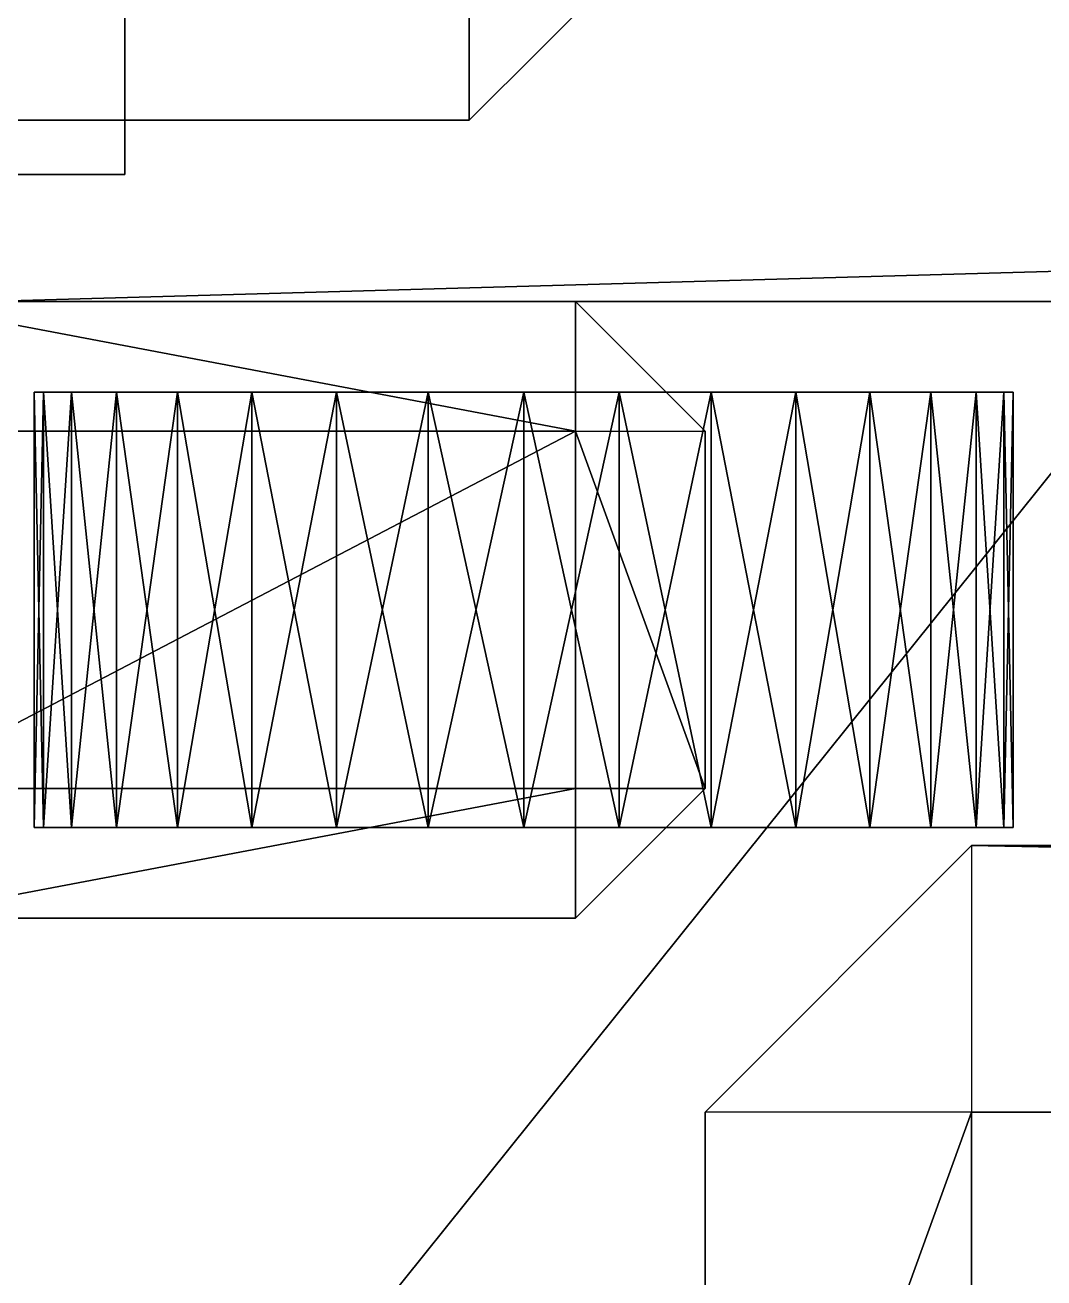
# Model space of a CAD drawing. Header units: millimetres. Extents: x -18 to 4450, y -985 to 970.
# Drawn here: x 1142.5 to 1198.7, y -898.8 to -829.8 of the extents above; entities that cross this region are included whole.
import ezdxf

# ---------------------------------------------------------------- set-up
doc = ezdxf.new("R2010")
doc.units = ezdxf.units.MM
for name, color, linetype in [('body__left_beltline_trim_front_door', 9, 'CONTINUOUS'), ('body__left_door_open_reference', 40, 'CONTINUOUS'), ('body__left_door_vertical_shut_gap_front', 250, 'CONTINUOUS'), ('body__left_side_step_tread_strip_1', 9, 'CONTINUOUS'), ('hard_top__left_hardtop_front_window_rounded_corner_1', 250, 'CONTINUOUS'), ('hard_top__left_hardtop_front_window_rounded_corner_3', 250, 'CONTINUOUS'), ('hard_top__left_roof_gutter_front_end_cap', 9, 'CONTINUOUS'), ('mechanical_clearance__front_steering_lock_sweep_left', 7, 'CONTINUOUS')]:
    doc.layers.add(name, color=color, linetype=linetype)

msp = doc.modelspace()

# ---------------------------------------------------------------- linework, layer by layer
at = {"layer": 'body__left_beltline_trim_front_door'}
for points in [[(1139.999986, -845.000029, 1146.000028), (1919.999957, -845.000029, 1146.000028), (1919.999957, -823.000014, 1146.000028)], [(1139.999986, -845.000029, 1146.000028), (1919.999957, -823.000014, 1146.000028), (1139.999986, -823.000014, 1146.000028)], [(1139.999986, -845.000029, 1118.000031), (1139.999986, -823.000014, 1118.000031), (1919.999957, -823.000014, 1118.000031)], [(1139.999986, -845.000029, 1118.000031), (1919.999957, -823.000014, 1118.000031), (1919.999957, -845.000029, 1118.000031)], [(1139.999986, -845.000029, 1118.000031), (1919.999957, -845.000029, 1118.000031), (1919.999957, -845.000029, 1146.000028)], [(1139.999986, -845.000029, 1118.000031), (1919.999957, -845.000029, 1146.000028), (1139.999986, -845.000029, 1146.000028)]]:
    msp.add_3dface(points, dxfattribs=at)
at = {"layer": 'body__left_door_open_reference'}
for points in [[(1179.999948, -889.699996, 774.699986), (1194.700003, -875, 774.699986), (1194.700003, -875, 1595.299959)], [(1179.999948, -889.699996, 774.699986), (1194.700003, -875, 1595.299959), (1179.999948, -889.699996, 1595.299959)], [(1179.999948, -889.699996, 774.699986), (1194.700003, -875, 774.699986), (1194.700003, -889.699996, 759.99999)], [(1179.999948, -889.699996, 1595.299959), (1194.700003, -875, 1595.299959), (1194.700003, -889.699996, 1610.000014)], [(1194.700003, -875, 774.699986), (1194.700003, -875, 1595.299959), (1965.299964, -875, 1595.299959)], [(1194.700003, -875, 774.699986), (1965.299964, -875, 1595.299959), (1965.299964, -875, 774.699986)], [(1194.700003, -875, 774.699986), (1194.700003, -889.699996, 759.99999), (1965.299964, -889.699996, 759.99999)], [(1194.700003, -875, 774.699986), (1965.299964, -889.699996, 759.99999), (1965.299964, -875, 774.699986)], [(1194.700003, -875, 1595.299959), (1194.700003, -889.699996, 1610.000014), (1965.299964, -889.699996, 1610.000014)], [(1194.700003, -875, 1595.299959), (1965.299964, -889.699996, 1610.000014), (1965.299964, -875, 1595.299959)], [(1179.999948, -930.299997, 774.699986), (1179.999948, -930.299997, 1595.299959), (1179.999948, -889.699996, 1595.299959)], [(1179.999948, -930.299997, 774.699986), (1179.999948, -889.699996, 1595.299959), (1179.999948, -889.699996, 774.699986)], [(1179.999948, -930.299997, 774.699986), (1194.700003, -930.299997, 759.99999), (1194.700003, -889.699996, 759.99999)], [(1179.999948, -930.299997, 774.699986), (1194.700003, -889.699996, 759.99999), (1179.999948, -889.699996, 774.699986)], [(1179.999948, -930.299997, 1595.299959), (1194.700003, -930.299997, 1610.000014), (1194.700003, -889.699996, 1610.000014)], [(1179.999948, -930.299997, 1595.299959), (1194.700003, -889.699996, 1610.000014), (1179.999948, -889.699996, 1595.299959)], [(1194.700003, -930.299997, 1610.000014), (1965.299964, -930.299997, 1610.000014), (1965.299964, -889.699996, 1610.000014)], [(1194.700003, -930.299997, 1610.000014), (1965.299964, -889.699996, 1610.000014), (1194.700003, -889.699996, 1610.000014)], [(1194.700003, -930.299997, 759.99999), (1194.700003, -889.699996, 759.99999), (1965.299964, -889.699996, 759.99999)], [(1194.700003, -930.299997, 759.99999), (1965.299964, -889.699996, 759.99999), (1965.299964, -930.299997, 759.99999)]]:
    msp.add_3dface(points, dxfattribs=at)
at = {"layer": 'body__left_door_vertical_shut_gap_front'}
for points in [[(1129.999995, -838, 1559.999943), (1148.000002, -838, 1559.999943), (1148.000002, -810.000002, 1559.999943)], [(1129.999995, -838, 1559.999943), (1148.000002, -810.000002, 1559.999943), (1129.999995, -810.000002, 1559.999943)], [(1129.999995, -838, 779.999971), (1129.999995, -810.000002, 779.999971), (1148.000002, -810.000002, 779.999971)], [(1129.999995, -838, 779.999971), (1148.000002, -810.000002, 779.999971), (1148.000002, -838, 779.999971)], [(1148.000002, -838, 779.999971), (1148.000002, -810.000002, 779.999971), (1148.000002, -810.000002, 1559.999943)], [(1148.000002, -838, 779.999971), (1148.000002, -810.000002, 1559.999943), (1148.000002, -838, 1559.999943)], [(1129.999995, -838, 779.999971), (1148.000002, -838, 779.999971), (1148.000002, -838, 1559.999943)], [(1129.999995, -838, 779.999971), (1148.000002, -838, 1559.999943), (1129.999995, -838, 1559.999943)]]:
    msp.add_3dface(points, dxfattribs=at)
at = {"layer": 'body__left_side_step_tread_strip_1'}
for points in [[(1120.000005, -953.000009, 685.99999), (1250, -953.000009, 685.99999), (1250, -791.000009, 685.99999)], [(1120.000005, -953.000009, 685.99999), (1250, -791.000009, 685.99999), (1120.000005, -791.000009, 685.99999)], [(1120.000005, -953.000009, 674.000025), (1120.000005, -791.000009, 674.000025), (1250, -791.000009, 674.000025)], [(1120.000005, -953.000009, 674.000025), (1250, -791.000009, 674.000025), (1250, -953.000009, 674.000025)]]:
    msp.add_3dface(points, dxfattribs=at)
at = {"layer": 'hard_top__left_hardtop_front_window_rounded_corner_1'}
for points in [[(1143.518806, -874.000013, 1365.267396), (1143.518806, -850.000024, 1365.267396), (1143.000007, -850.000024, 1360.000014)], [(1143.518806, -874.000013, 1365.267396), (1143.000007, -850.000024, 1360.000014), (1143.000007, -874.000013, 1360.000014)], [(1169.999957, -850.000024, 1360.000014), (1143.518806, -850.000024, 1365.267396), (1143.000007, -850.000024, 1360.000014)], [(1143.000007, -874.000013, 1360.000014), (1143.000007, -850.000024, 1360.000014), (1143.518806, -850.000024, 1354.732513)], [(1143.000007, -874.000013, 1360.000014), (1143.518806, -850.000024, 1354.732513), (1143.518806, -874.000013, 1354.732513)], [(1169.999957, -850.000024, 1360.000014), (1143.000007, -850.000024, 1360.000014), (1143.518806, -850.000024, 1354.732513)], [(1145.055294, -874.000013, 1370.332479), (1145.055294, -850.000024, 1370.332479), (1143.518806, -850.000024, 1365.267396)], [(1145.055294, -874.000013, 1370.332479), (1143.518806, -850.000024, 1365.267396), (1143.518806, -874.000013, 1365.267396)], [(1169.999957, -850.000024, 1360.000014), (1145.055294, -850.000024, 1370.332479), (1143.518806, -850.000024, 1365.267396)], [(1143.518806, -874.000013, 1354.732513), (1143.518806, -850.000024, 1354.732513), (1145.055294, -850.000024, 1349.667549)], [(1143.518806, -874.000013, 1354.732513), (1145.055294, -850.000024, 1349.667549), (1145.055294, -874.000013, 1349.667549)], [(1169.999957, -850.000024, 1360.000014), (1143.518806, -850.000024, 1354.732513), (1145.055294, -850.000024, 1349.667549)], [(1147.550344, -874.000013, 1375.000358), (1147.550344, -850.000024, 1375.000358), (1145.055294, -850.000024, 1370.332479)], [(1147.550344, -874.000013, 1375.000358), (1145.055294, -850.000024, 1370.332479), (1145.055294, -874.000013, 1370.332479)], [(1169.999957, -850.000024, 1360.000014), (1147.550344, -850.000024, 1375.000358), (1145.055294, -850.000024, 1370.332479)], [(1145.055294, -874.000013, 1349.667549), (1145.055294, -850.000024, 1349.667549), (1147.550344, -850.000024, 1344.999552)], [(1145.055294, -874.000013, 1349.667549), (1147.550344, -850.000024, 1344.999552), (1147.550344, -874.000013, 1344.999552)], [(1169.999957, -850.000024, 1360.000014), (1145.055294, -850.000024, 1349.667549), (1147.550344, -850.000024, 1344.999552)], [(1150.908113, -874.000013, 1379.091859), (1150.908113, -850.000024, 1379.091859), (1147.550344, -850.000024, 1375.000358)], [(1150.908113, -874.000013, 1379.091859), (1147.550344, -850.000024, 1375.000358), (1147.550344, -874.000013, 1375.000358)], [(1169.999957, -850.000024, 1360.000014), (1150.908113, -850.000024, 1379.091859), (1147.550344, -850.000024, 1375.000358)], [(1147.550344, -874.000013, 1344.999552), (1147.550344, -850.000024, 1344.999552), (1150.908113, -850.000024, 1340.90817)], [(1147.550344, -874.000013, 1344.999552), (1150.908113, -850.000024, 1340.90817), (1150.908113, -874.000013, 1340.90817)], [(1169.999957, -850.000024, 1360.000014), (1147.550344, -850.000024, 1344.999552), (1150.908113, -850.000024, 1340.90817)], [(1154.999614, -874.000013, 1382.449627), (1154.999614, -850.000024, 1382.449627), (1150.908113, -850.000024, 1379.091859)], [(1154.999614, -874.000013, 1382.449627), (1150.908113, -850.000024, 1379.091859), (1150.908113, -874.000013, 1379.091859)], [(1169.999957, -850.000024, 1360.000014), (1154.999614, -850.000024, 1382.449627), (1150.908113, -850.000024, 1379.091859)], [(1150.908113, -874.000013, 1340.90817), (1150.908113, -850.000024, 1340.90817), (1154.999614, -850.000024, 1337.550282)], [(1150.908113, -874.000013, 1340.90817), (1154.999614, -850.000024, 1337.550282), (1154.999614, -874.000013, 1337.550282)], [(1169.999957, -850.000024, 1360.000014), (1150.908113, -850.000024, 1340.90817), (1154.999614, -850.000024, 1337.550282)], [(1159.667492, -874.000013, 1384.944797), (1159.667492, -850.000024, 1384.944797), (1154.999614, -850.000024, 1382.449627)], [(1159.667492, -874.000013, 1384.944797), (1154.999614, -850.000024, 1382.449627), (1154.999614, -874.000013, 1382.449627)], [(1169.999957, -850.000024, 1360.000014), (1159.667492, -850.000024, 1384.944797), (1154.999614, -850.000024, 1382.449627)], [(1154.999614, -874.000013, 1337.550282), (1154.999614, -850.000024, 1337.550282), (1159.667492, -850.000024, 1335.055232)], [(1154.999614, -874.000013, 1337.550282), (1159.667492, -850.000024, 1335.055232), (1159.667492, -874.000013, 1335.055232)], [(1169.999957, -850.000024, 1360.000014), (1154.999614, -850.000024, 1337.550282), (1159.667492, -850.000024, 1335.055232)], [(1164.732575, -874.000013, 1386.481166), (1164.732575, -850.000024, 1386.481166), (1159.667492, -850.000024, 1384.944797)], [(1164.732575, -874.000013, 1386.481166), (1159.667492, -850.000024, 1384.944797), (1159.667492, -874.000013, 1384.944797)], [(1169.999957, -850.000024, 1360.000014), (1164.732575, -850.000024, 1386.481166), (1159.667492, -850.000024, 1384.944797)], [(1159.667492, -874.000013, 1335.055232), (1159.667492, -850.000024, 1335.055232), (1164.732575, -850.000024, 1333.518744)], [(1159.667492, -874.000013, 1335.055232), (1164.732575, -850.000024, 1333.518744), (1164.732575, -874.000013, 1333.518744)], [(1169.999957, -850.000024, 1360.000014), (1159.667492, -850.000024, 1335.055232), (1164.732575, -850.000024, 1333.518744)], [(1169.999957, -874.000013, 1386.999965), (1169.999957, -850.000024, 1386.999965), (1164.732575, -850.000024, 1386.481166)], [(1169.999957, -874.000013, 1386.999965), (1164.732575, -850.000024, 1386.481166), (1164.732575, -874.000013, 1386.481166)], [(1169.999957, -850.000024, 1360.000014), (1169.999957, -850.000024, 1386.999965), (1164.732575, -850.000024, 1386.481166)], [(1164.732575, -874.000013, 1333.518744), (1164.732575, -850.000024, 1333.518744), (1169.999957, -850.000024, 1332.999945)], [(1164.732575, -874.000013, 1333.518744), (1169.999957, -850.000024, 1332.999945), (1169.999957, -874.000013, 1332.999945)], [(1169.999957, -850.000024, 1360.000014), (1164.732575, -850.000024, 1333.518744), (1169.999957, -850.000024, 1332.999945)], [(1169.999957, -850.000024, 1360.000014), (1197.000027, -850.000024, 1360.000014), (1196.481228, -850.000024, 1365.267396)], [(1169.999957, -850.000024, 1360.000014), (1196.481228, -850.000024, 1365.267396), (1194.944739, -850.000024, 1370.332479)], [(1169.999957, -850.000024, 1360.000014), (1194.944739, -850.000024, 1370.332479), (1192.449689, -850.000024, 1375.000358)], [(1169.999957, -850.000024, 1360.000014), (1192.449689, -850.000024, 1375.000358), (1189.091921, -850.000024, 1379.091859)], [(1169.999957, -850.000024, 1360.000014), (1189.091921, -850.000024, 1379.091859), (1185.00042, -850.000024, 1382.449627)], [(1169.999957, -850.000024, 1360.000014), (1185.00042, -850.000024, 1382.449627), (1180.332422, -850.000024, 1384.944797)], [(1169.999957, -850.000024, 1360.000014), (1180.332422, -850.000024, 1384.944797), (1175.267458, -850.000024, 1386.481166)], [(1175.267458, -874.000013, 1386.481166), (1175.267458, -850.000024, 1386.481166), (1169.999957, -850.000024, 1386.999965)], [(1175.267458, -874.000013, 1386.481166), (1169.999957, -850.000024, 1386.999965), (1169.999957, -874.000013, 1386.999965)], [(1169.999957, -850.000024, 1360.000014), (1175.267458, -850.000024, 1386.481166), (1169.999957, -850.000024, 1386.999965)], [(1169.999957, -874.000013, 1332.999945), (1169.999957, -850.000024, 1332.999945), (1175.267458, -850.000024, 1333.518744)], [(1169.999957, -874.000013, 1332.999945), (1175.267458, -850.000024, 1333.518744), (1175.267458, -874.000013, 1333.518744)], [(1169.999957, -850.000024, 1360.000014), (1169.999957, -850.000024, 1332.999945), (1175.267458, -850.000024, 1333.518744)], [(1169.999957, -850.000024, 1360.000014), (1175.267458, -850.000024, 1333.518744), (1180.332422, -850.000024, 1335.055232)], [(1169.999957, -850.000024, 1360.000014), (1180.332422, -850.000024, 1335.055232), (1185.00042, -850.000024, 1337.550282)], [(1169.999957, -850.000024, 1360.000014), (1185.00042, -850.000024, 1337.550282), (1189.091921, -850.000024, 1340.90817)], [(1169.999957, -850.000024, 1360.000014), (1189.091921, -850.000024, 1340.90817), (1192.449689, -850.000024, 1344.999552)], [(1169.999957, -850.000024, 1360.000014), (1192.449689, -850.000024, 1344.999552), (1194.944739, -850.000024, 1349.667549)], [(1169.999957, -850.000024, 1360.000014), (1194.944739, -850.000024, 1349.667549), (1196.481228, -850.000024, 1354.732513)], [(1169.999957, -850.000024, 1360.000014), (1196.481228, -850.000024, 1354.732513), (1197.000027, -850.000024, 1360.000014)], [(1180.332422, -874.000013, 1384.944797), (1180.332422, -850.000024, 1384.944797), (1175.267458, -850.000024, 1386.481166)], [(1180.332422, -874.000013, 1384.944797), (1175.267458, -850.000024, 1386.481166), (1175.267458, -874.000013, 1386.481166)], [(1175.267458, -874.000013, 1333.518744), (1175.267458, -850.000024, 1333.518744), (1180.332422, -850.000024, 1335.055232)], [(1175.267458, -874.000013, 1333.518744), (1180.332422, -850.000024, 1335.055232), (1180.332422, -874.000013, 1335.055232)], [(1185.00042, -874.000013, 1382.449627), (1185.00042, -850.000024, 1382.449627), (1180.332422, -850.000024, 1384.944797)], [(1185.00042, -874.000013, 1382.449627), (1180.332422, -850.000024, 1384.944797), (1180.332422, -874.000013, 1384.944797)], [(1180.332422, -874.000013, 1335.055232), (1180.332422, -850.000024, 1335.055232), (1185.00042, -850.000024, 1337.550282)], [(1180.332422, -874.000013, 1335.055232), (1185.00042, -850.000024, 1337.550282), (1185.00042, -874.000013, 1337.550282)], [(1189.091921, -874.000013, 1379.091859), (1189.091921, -850.000024, 1379.091859), (1185.00042, -850.000024, 1382.449627)], [(1189.091921, -874.000013, 1379.091859), (1185.00042, -850.000024, 1382.449627), (1185.00042, -874.000013, 1382.449627)], [(1185.00042, -874.000013, 1337.550282), (1185.00042, -850.000024, 1337.550282), (1189.091921, -850.000024, 1340.90817)], [(1185.00042, -874.000013, 1337.550282), (1189.091921, -850.000024, 1340.90817), (1189.091921, -874.000013, 1340.90817)], [(1192.449689, -874.000013, 1375.000358), (1192.449689, -850.000024, 1375.000358), (1189.091921, -850.000024, 1379.091859)], [(1192.449689, -874.000013, 1375.000358), (1189.091921, -850.000024, 1379.091859), (1189.091921, -874.000013, 1379.091859)], [(1189.091921, -874.000013, 1340.90817), (1189.091921, -850.000024, 1340.90817), (1192.449689, -850.000024, 1344.999552)], [(1189.091921, -874.000013, 1340.90817), (1192.449689, -850.000024, 1344.999552), (1192.449689, -874.000013, 1344.999552)], [(1194.944739, -874.000013, 1370.332479), (1194.944739, -850.000024, 1370.332479), (1192.449689, -850.000024, 1375.000358)], [(1194.944739, -874.000013, 1370.332479), (1192.449689, -850.000024, 1375.000358), (1192.449689, -874.000013, 1375.000358)], [(1192.449689, -874.000013, 1344.999552), (1192.449689, -850.000024, 1344.999552), (1194.944739, -850.000024, 1349.667549)], [(1192.449689, -874.000013, 1344.999552), (1194.944739, -850.000024, 1349.667549), (1194.944739, -874.000013, 1349.667549)], [(1196.481228, -874.000013, 1365.267396), (1196.481228, -850.000024, 1365.267396), (1194.944739, -850.000024, 1370.332479)], [(1196.481228, -874.000013, 1365.267396), (1194.944739, -850.000024, 1370.332479), (1194.944739, -874.000013, 1370.332479)], [(1194.944739, -874.000013, 1349.667549), (1194.944739, -850.000024, 1349.667549), (1196.481228, -850.000024, 1354.732513)], [(1194.944739, -874.000013, 1349.667549), (1196.481228, -850.000024, 1354.732513), (1196.481228, -874.000013, 1354.732513)], [(1197.000027, -874.000013, 1360.000014), (1197.000027, -850.000024, 1360.000014), (1196.481228, -850.000024, 1365.267396)], [(1197.000027, -874.000013, 1360.000014), (1196.481228, -850.000024, 1365.267396), (1196.481228, -874.000013, 1365.267396)], [(1196.481228, -874.000013, 1354.732513), (1196.481228, -850.000024, 1354.732513), (1197.000027, -850.000024, 1360.000014)], [(1196.481228, -874.000013, 1354.732513), (1197.000027, -850.000024, 1360.000014), (1197.000027, -874.000013, 1360.000014)], [(1169.999957, -874.000013, 1360.000014), (1143.000007, -874.000013, 1360.000014), (1143.518806, -874.000013, 1365.267396)], [(1169.999957, -874.000013, 1360.000014), (1143.518806, -874.000013, 1354.732513), (1143.000007, -874.000013, 1360.000014)], [(1169.999957, -874.000013, 1360.000014), (1143.518806, -874.000013, 1365.267396), (1145.055294, -874.000013, 1370.332479)], [(1169.999957, -874.000013, 1360.000014), (1145.055294, -874.000013, 1349.667549), (1143.518806, -874.000013, 1354.732513)], [(1169.999957, -874.000013, 1360.000014), (1145.055294, -874.000013, 1370.332479), (1147.550344, -874.000013, 1375.000358)], [(1169.999957, -874.000013, 1360.000014), (1147.550344, -874.000013, 1344.999552), (1145.055294, -874.000013, 1349.667549)], [(1169.999957, -874.000013, 1360.000014), (1147.550344, -874.000013, 1375.000358), (1150.908113, -874.000013, 1379.091859)], [(1169.999957, -874.000013, 1360.000014), (1150.908113, -874.000013, 1340.90817), (1147.550344, -874.000013, 1344.999552)], [(1169.999957, -874.000013, 1360.000014), (1150.908113, -874.000013, 1379.091859), (1154.999614, -874.000013, 1382.449627)], [(1169.999957, -874.000013, 1360.000014), (1154.999614, -874.000013, 1337.550282), (1150.908113, -874.000013, 1340.90817)], [(1169.999957, -874.000013, 1360.000014), (1154.999614, -874.000013, 1382.449627), (1159.667492, -874.000013, 1384.944797)], [(1169.999957, -874.000013, 1360.000014), (1159.667492, -874.000013, 1335.055232), (1154.999614, -874.000013, 1337.550282)], [(1169.999957, -874.000013, 1360.000014), (1159.667492, -874.000013, 1384.944797), (1164.732575, -874.000013, 1386.481166)], [(1169.999957, -874.000013, 1360.000014), (1164.732575, -874.000013, 1333.518744), (1159.667492, -874.000013, 1335.055232)], [(1169.999957, -874.000013, 1360.000014), (1164.732575, -874.000013, 1386.481166), (1169.999957, -874.000013, 1386.999965)], [(1169.999957, -874.000013, 1360.000014), (1169.999957, -874.000013, 1332.999945), (1164.732575, -874.000013, 1333.518744)], [(1169.999957, -874.000013, 1360.000014), (1196.481228, -874.000013, 1365.267396), (1197.000027, -874.000013, 1360.000014)], [(1169.999957, -874.000013, 1360.000014), (1194.944739, -874.000013, 1370.332479), (1196.481228, -874.000013, 1365.267396)], [(1169.999957, -874.000013, 1360.000014), (1192.449689, -874.000013, 1375.000358), (1194.944739, -874.000013, 1370.332479)], [(1169.999957, -874.000013, 1360.000014), (1189.091921, -874.000013, 1379.091859), (1192.449689, -874.000013, 1375.000358)], [(1169.999957, -874.000013, 1360.000014), (1185.00042, -874.000013, 1382.449627), (1189.091921, -874.000013, 1379.091859)], [(1169.999957, -874.000013, 1360.000014), (1180.332422, -874.000013, 1384.944797), (1185.00042, -874.000013, 1382.449627)], [(1169.999957, -874.000013, 1360.000014), (1175.267458, -874.000013, 1386.481166), (1180.332422, -874.000013, 1384.944797)], [(1169.999957, -874.000013, 1360.000014), (1169.999957, -874.000013, 1386.999965), (1175.267458, -874.000013, 1386.481166)], [(1169.999957, -874.000013, 1360.000014), (1175.267458, -874.000013, 1333.518744), (1169.999957, -874.000013, 1332.999945)], [(1169.999957, -874.000013, 1360.000014), (1180.332422, -874.000013, 1335.055232), (1175.267458, -874.000013, 1333.518744)], [(1169.999957, -874.000013, 1360.000014), (1185.00042, -874.000013, 1337.550282), (1180.332422, -874.000013, 1335.055232)], [(1169.999957, -874.000013, 1360.000014), (1189.091921, -874.000013, 1340.90817), (1185.00042, -874.000013, 1337.550282)], [(1169.999957, -874.000013, 1360.000014), (1192.449689, -874.000013, 1344.999552), (1189.091921, -874.000013, 1340.90817)], [(1169.999957, -874.000013, 1360.000014), (1194.944739, -874.000013, 1349.667549), (1192.449689, -874.000013, 1344.999552)], [(1169.999957, -874.000013, 1360.000014), (1196.481228, -874.000013, 1354.732513), (1194.944739, -874.000013, 1349.667549)], [(1169.999957, -874.000013, 1360.000014), (1197.000027, -874.000013, 1360.000014), (1196.481228, -874.000013, 1354.732513)]]:
    msp.add_3dface(points, dxfattribs=at)
at = {"layer": 'hard_top__left_hardtop_front_window_rounded_corner_3'}
for points in [[(1143.518806, -874.000013, 1685.267448), (1143.518806, -850.000024, 1685.267448), (1143.000007, -850.000024, 1679.999948)], [(1143.518806, -874.000013, 1685.267448), (1143.000007, -850.000024, 1679.999948), (1143.000007, -874.000013, 1679.999948)], [(1169.999957, -850.000024, 1679.999948), (1143.518806, -850.000024, 1685.267448), (1143.000007, -850.000024, 1679.999948)], [(1143.000007, -874.000013, 1679.999948), (1143.000007, -850.000024, 1679.999948), (1143.518806, -850.000024, 1674.732566)], [(1143.000007, -874.000013, 1679.999948), (1143.518806, -850.000024, 1674.732566), (1143.518806, -874.000013, 1674.732566)], [(1169.999957, -850.000024, 1679.999948), (1143.000007, -850.000024, 1679.999948), (1143.518806, -850.000024, 1674.732566)], [(1145.055294, -874.000013, 1690.332413), (1145.055294, -850.000024, 1690.332413), (1143.518806, -850.000024, 1685.267448)], [(1145.055294, -874.000013, 1690.332413), (1143.518806, -850.000024, 1685.267448), (1143.518806, -874.000013, 1685.267448)], [(1169.999957, -850.000024, 1679.999948), (1145.055294, -850.000024, 1690.332413), (1143.518806, -850.000024, 1685.267448)], [(1143.518806, -874.000013, 1674.732566), (1143.518806, -850.000024, 1674.732566), (1145.055294, -850.000024, 1669.667602)], [(1143.518806, -874.000013, 1674.732566), (1145.055294, -850.000024, 1669.667602), (1145.055294, -874.000013, 1669.667602)], [(1169.999957, -850.000024, 1679.999948), (1143.518806, -850.000024, 1674.732566), (1145.055294, -850.000024, 1669.667602)], [(1147.550344, -874.000013, 1695.00041), (1147.550344, -850.000024, 1695.00041), (1145.055294, -850.000024, 1690.332413)], [(1147.550344, -874.000013, 1695.00041), (1145.055294, -850.000024, 1690.332413), (1145.055294, -874.000013, 1690.332413)], [(1169.999957, -850.000024, 1679.999948), (1147.550344, -850.000024, 1695.00041), (1145.055294, -850.000024, 1690.332413)], [(1145.055294, -874.000013, 1669.667602), (1145.055294, -850.000024, 1669.667602), (1147.550344, -850.000024, 1664.999604)], [(1145.055294, -874.000013, 1669.667602), (1147.550344, -850.000024, 1664.999604), (1147.550344, -874.000013, 1664.999604)], [(1169.999957, -850.000024, 1679.999948), (1145.055294, -850.000024, 1669.667602), (1147.550344, -850.000024, 1664.999604)], [(1150.908113, -874.000013, 1699.091911), (1150.908113, -850.000024, 1699.091911), (1147.550344, -850.000024, 1695.00041)], [(1150.908113, -874.000013, 1699.091911), (1147.550344, -850.000024, 1695.00041), (1147.550344, -874.000013, 1695.00041)], [(1169.999957, -850.000024, 1679.999948), (1150.908113, -850.000024, 1699.091911), (1147.550344, -850.000024, 1695.00041)], [(1147.550344, -874.000013, 1664.999604), (1147.550344, -850.000024, 1664.999604), (1150.908113, -850.000024, 1660.908103)], [(1147.550344, -874.000013, 1664.999604), (1150.908113, -850.000024, 1660.908103), (1150.908113, -874.000013, 1660.908103)], [(1169.999957, -850.000024, 1679.999948), (1147.550344, -850.000024, 1664.999604), (1150.908113, -850.000024, 1660.908103)], [(1154.999614, -874.000013, 1702.449679), (1154.999614, -850.000024, 1702.449679), (1150.908113, -850.000024, 1699.091911)], [(1154.999614, -874.000013, 1702.449679), (1150.908113, -850.000024, 1699.091911), (1150.908113, -874.000013, 1699.091911)], [(1169.999957, -850.000024, 1679.999948), (1154.999614, -850.000024, 1702.449679), (1150.908113, -850.000024, 1699.091911)], [(1150.908113, -874.000013, 1660.908103), (1150.908113, -850.000024, 1660.908103), (1154.999614, -850.000024, 1657.550335)], [(1150.908113, -874.000013, 1660.908103), (1154.999614, -850.000024, 1657.550335), (1154.999614, -874.000013, 1657.550335)], [(1169.999957, -850.000024, 1679.999948), (1150.908113, -850.000024, 1660.908103), (1154.999614, -850.000024, 1657.550335)], [(1159.667492, -874.000013, 1704.94473), (1159.667492, -850.000024, 1704.94473), (1154.999614, -850.000024, 1702.449679)], [(1159.667492, -874.000013, 1704.94473), (1154.999614, -850.000024, 1702.449679), (1154.999614, -874.000013, 1702.449679)], [(1169.999957, -850.000024, 1679.999948), (1159.667492, -850.000024, 1704.94473), (1154.999614, -850.000024, 1702.449679)], [(1154.999614, -874.000013, 1657.550335), (1154.999614, -850.000024, 1657.550335), (1159.667492, -850.000024, 1655.055285)], [(1154.999614, -874.000013, 1657.550335), (1159.667492, -850.000024, 1655.055285), (1159.667492, -874.000013, 1655.055285)], [(1169.999957, -850.000024, 1679.999948), (1154.999614, -850.000024, 1657.550335), (1159.667492, -850.000024, 1655.055285)], [(1164.732575, -874.000013, 1706.481218), (1164.732575, -850.000024, 1706.481218), (1159.667492, -850.000024, 1704.94473)], [(1164.732575, -874.000013, 1706.481218), (1159.667492, -850.000024, 1704.94473), (1159.667492, -874.000013, 1704.94473)], [(1169.999957, -850.000024, 1679.999948), (1164.732575, -850.000024, 1706.481218), (1159.667492, -850.000024, 1704.94473)], [(1159.667492, -874.000013, 1655.055285), (1159.667492, -850.000024, 1655.055285), (1164.732575, -850.000024, 1653.518796)], [(1159.667492, -874.000013, 1655.055285), (1164.732575, -850.000024, 1653.518796), (1164.732575, -874.000013, 1653.518796)], [(1169.999957, -850.000024, 1679.999948), (1159.667492, -850.000024, 1655.055285), (1164.732575, -850.000024, 1653.518796)], [(1169.999957, -874.000013, 1707.000017), (1169.999957, -850.000024, 1707.000017), (1164.732575, -850.000024, 1706.481218)], [(1169.999957, -874.000013, 1707.000017), (1164.732575, -850.000024, 1706.481218), (1164.732575, -874.000013, 1706.481218)], [(1169.999957, -850.000024, 1679.999948), (1169.999957, -850.000024, 1707.000017), (1164.732575, -850.000024, 1706.481218)], [(1164.732575, -874.000013, 1653.518796), (1164.732575, -850.000024, 1653.518796), (1169.999957, -850.000024, 1652.999997)], [(1164.732575, -874.000013, 1653.518796), (1169.999957, -850.000024, 1652.999997), (1169.999957, -874.000013, 1652.999997)], [(1169.999957, -850.000024, 1679.999948), (1164.732575, -850.000024, 1653.518796), (1169.999957, -850.000024, 1652.999997)], [(1169.999957, -850.000024, 1679.999948), (1197.000027, -850.000024, 1679.999948), (1196.481228, -850.000024, 1685.267448)], [(1169.999957, -850.000024, 1679.999948), (1196.481228, -850.000024, 1685.267448), (1194.944739, -850.000024, 1690.332413)], [(1169.999957, -850.000024, 1679.999948), (1194.944739, -850.000024, 1690.332413), (1192.449689, -850.000024, 1695.00041)], [(1169.999957, -850.000024, 1679.999948), (1192.449689, -850.000024, 1695.00041), (1189.091921, -850.000024, 1699.091911)], [(1169.999957, -850.000024, 1679.999948), (1189.091921, -850.000024, 1699.091911), (1185.00042, -850.000024, 1702.449679)], [(1169.999957, -850.000024, 1679.999948), (1185.00042, -850.000024, 1702.449679), (1180.332422, -850.000024, 1704.94473)], [(1169.999957, -850.000024, 1679.999948), (1180.332422, -850.000024, 1704.94473), (1175.267458, -850.000024, 1706.481218)], [(1175.267458, -874.000013, 1706.481218), (1175.267458, -850.000024, 1706.481218), (1169.999957, -850.000024, 1707.000017)], [(1175.267458, -874.000013, 1706.481218), (1169.999957, -850.000024, 1707.000017), (1169.999957, -874.000013, 1707.000017)], [(1169.999957, -850.000024, 1679.999948), (1175.267458, -850.000024, 1706.481218), (1169.999957, -850.000024, 1707.000017)], [(1169.999957, -874.000013, 1652.999997), (1169.999957, -850.000024, 1652.999997), (1175.267458, -850.000024, 1653.518796)], [(1169.999957, -874.000013, 1652.999997), (1175.267458, -850.000024, 1653.518796), (1175.267458, -874.000013, 1653.518796)], [(1169.999957, -850.000024, 1679.999948), (1169.999957, -850.000024, 1652.999997), (1175.267458, -850.000024, 1653.518796)], [(1169.999957, -850.000024, 1679.999948), (1175.267458, -850.000024, 1653.518796), (1180.332422, -850.000024, 1655.055285)], [(1169.999957, -850.000024, 1679.999948), (1180.332422, -850.000024, 1655.055285), (1185.00042, -850.000024, 1657.550335)], [(1169.999957, -850.000024, 1679.999948), (1185.00042, -850.000024, 1657.550335), (1189.091921, -850.000024, 1660.908103)], [(1169.999957, -850.000024, 1679.999948), (1189.091921, -850.000024, 1660.908103), (1192.449689, -850.000024, 1664.999604)], [(1169.999957, -850.000024, 1679.999948), (1192.449689, -850.000024, 1664.999604), (1194.944739, -850.000024, 1669.667602)], [(1169.999957, -850.000024, 1679.999948), (1194.944739, -850.000024, 1669.667602), (1196.481228, -850.000024, 1674.732566)], [(1169.999957, -850.000024, 1679.999948), (1196.481228, -850.000024, 1674.732566), (1197.000027, -850.000024, 1679.999948)], [(1180.332422, -874.000013, 1704.94473), (1180.332422, -850.000024, 1704.94473), (1175.267458, -850.000024, 1706.481218)], [(1180.332422, -874.000013, 1704.94473), (1175.267458, -850.000024, 1706.481218), (1175.267458, -874.000013, 1706.481218)], [(1175.267458, -874.000013, 1653.518796), (1175.267458, -850.000024, 1653.518796), (1180.332422, -850.000024, 1655.055285)], [(1175.267458, -874.000013, 1653.518796), (1180.332422, -850.000024, 1655.055285), (1180.332422, -874.000013, 1655.055285)], [(1185.00042, -874.000013, 1702.449679), (1185.00042, -850.000024, 1702.449679), (1180.332422, -850.000024, 1704.94473)], [(1185.00042, -874.000013, 1702.449679), (1180.332422, -850.000024, 1704.94473), (1180.332422, -874.000013, 1704.94473)], [(1180.332422, -874.000013, 1655.055285), (1180.332422, -850.000024, 1655.055285), (1185.00042, -850.000024, 1657.550335)], [(1180.332422, -874.000013, 1655.055285), (1185.00042, -850.000024, 1657.550335), (1185.00042, -874.000013, 1657.550335)], [(1189.091921, -874.000013, 1699.091911), (1189.091921, -850.000024, 1699.091911), (1185.00042, -850.000024, 1702.449679)], [(1189.091921, -874.000013, 1699.091911), (1185.00042, -850.000024, 1702.449679), (1185.00042, -874.000013, 1702.449679)], [(1185.00042, -874.000013, 1657.550335), (1185.00042, -850.000024, 1657.550335), (1189.091921, -850.000024, 1660.908103)], [(1185.00042, -874.000013, 1657.550335), (1189.091921, -850.000024, 1660.908103), (1189.091921, -874.000013, 1660.908103)], [(1192.449689, -874.000013, 1695.00041), (1192.449689, -850.000024, 1695.00041), (1189.091921, -850.000024, 1699.091911)], [(1192.449689, -874.000013, 1695.00041), (1189.091921, -850.000024, 1699.091911), (1189.091921, -874.000013, 1699.091911)], [(1189.091921, -874.000013, 1660.908103), (1189.091921, -850.000024, 1660.908103), (1192.449689, -850.000024, 1664.999604)], [(1189.091921, -874.000013, 1660.908103), (1192.449689, -850.000024, 1664.999604), (1192.449689, -874.000013, 1664.999604)], [(1194.944739, -874.000013, 1690.332413), (1194.944739, -850.000024, 1690.332413), (1192.449689, -850.000024, 1695.00041)], [(1194.944739, -874.000013, 1690.332413), (1192.449689, -850.000024, 1695.00041), (1192.449689, -874.000013, 1695.00041)], [(1192.449689, -874.000013, 1664.999604), (1192.449689, -850.000024, 1664.999604), (1194.944739, -850.000024, 1669.667602)], [(1192.449689, -874.000013, 1664.999604), (1194.944739, -850.000024, 1669.667602), (1194.944739, -874.000013, 1669.667602)], [(1196.481228, -874.000013, 1685.267448), (1196.481228, -850.000024, 1685.267448), (1194.944739, -850.000024, 1690.332413)], [(1196.481228, -874.000013, 1685.267448), (1194.944739, -850.000024, 1690.332413), (1194.944739, -874.000013, 1690.332413)], [(1194.944739, -874.000013, 1669.667602), (1194.944739, -850.000024, 1669.667602), (1196.481228, -850.000024, 1674.732566)], [(1194.944739, -874.000013, 1669.667602), (1196.481228, -850.000024, 1674.732566), (1196.481228, -874.000013, 1674.732566)], [(1197.000027, -874.000013, 1679.999948), (1197.000027, -850.000024, 1679.999948), (1196.481228, -850.000024, 1685.267448)], [(1197.000027, -874.000013, 1679.999948), (1196.481228, -850.000024, 1685.267448), (1196.481228, -874.000013, 1685.267448)], [(1196.481228, -874.000013, 1674.732566), (1196.481228, -850.000024, 1674.732566), (1197.000027, -850.000024, 1679.999948)], [(1196.481228, -874.000013, 1674.732566), (1197.000027, -850.000024, 1679.999948), (1197.000027, -874.000013, 1679.999948)], [(1169.999957, -874.000013, 1679.999948), (1143.000007, -874.000013, 1679.999948), (1143.518806, -874.000013, 1685.267448)], [(1169.999957, -874.000013, 1679.999948), (1143.518806, -874.000013, 1674.732566), (1143.000007, -874.000013, 1679.999948)], [(1169.999957, -874.000013, 1679.999948), (1143.518806, -874.000013, 1685.267448), (1145.055294, -874.000013, 1690.332413)], [(1169.999957, -874.000013, 1679.999948), (1145.055294, -874.000013, 1669.667602), (1143.518806, -874.000013, 1674.732566)], [(1169.999957, -874.000013, 1679.999948), (1145.055294, -874.000013, 1690.332413), (1147.550344, -874.000013, 1695.00041)], [(1169.999957, -874.000013, 1679.999948), (1147.550344, -874.000013, 1664.999604), (1145.055294, -874.000013, 1669.667602)], [(1169.999957, -874.000013, 1679.999948), (1147.550344, -874.000013, 1695.00041), (1150.908113, -874.000013, 1699.091911)], [(1169.999957, -874.000013, 1679.999948), (1150.908113, -874.000013, 1660.908103), (1147.550344, -874.000013, 1664.999604)], [(1169.999957, -874.000013, 1679.999948), (1150.908113, -874.000013, 1699.091911), (1154.999614, -874.000013, 1702.449679)], [(1169.999957, -874.000013, 1679.999948), (1154.999614, -874.000013, 1657.550335), (1150.908113, -874.000013, 1660.908103)], [(1169.999957, -874.000013, 1679.999948), (1154.999614, -874.000013, 1702.449679), (1159.667492, -874.000013, 1704.94473)], [(1169.999957, -874.000013, 1679.999948), (1159.667492, -874.000013, 1655.055285), (1154.999614, -874.000013, 1657.550335)], [(1169.999957, -874.000013, 1679.999948), (1159.667492, -874.000013, 1704.94473), (1164.732575, -874.000013, 1706.481218)], [(1169.999957, -874.000013, 1679.999948), (1164.732575, -874.000013, 1653.518796), (1159.667492, -874.000013, 1655.055285)], [(1169.999957, -874.000013, 1679.999948), (1164.732575, -874.000013, 1706.481218), (1169.999957, -874.000013, 1707.000017)], [(1169.999957, -874.000013, 1679.999948), (1169.999957, -874.000013, 1652.999997), (1164.732575, -874.000013, 1653.518796)], [(1169.999957, -874.000013, 1679.999948), (1196.481228, -874.000013, 1685.267448), (1197.000027, -874.000013, 1679.999948)], [(1169.999957, -874.000013, 1679.999948), (1194.944739, -874.000013, 1690.332413), (1196.481228, -874.000013, 1685.267448)], [(1169.999957, -874.000013, 1679.999948), (1192.449689, -874.000013, 1695.00041), (1194.944739, -874.000013, 1690.332413)], [(1169.999957, -874.000013, 1679.999948), (1189.091921, -874.000013, 1699.091911), (1192.449689, -874.000013, 1695.00041)], [(1169.999957, -874.000013, 1679.999948), (1185.00042, -874.000013, 1702.449679), (1189.091921, -874.000013, 1699.091911)], [(1169.999957, -874.000013, 1679.999948), (1180.332422, -874.000013, 1704.94473), (1185.00042, -874.000013, 1702.449679)], [(1169.999957, -874.000013, 1679.999948), (1175.267458, -874.000013, 1706.481218), (1180.332422, -874.000013, 1704.94473)], [(1169.999957, -874.000013, 1679.999948), (1169.999957, -874.000013, 1707.000017), (1175.267458, -874.000013, 1706.481218)], [(1169.999957, -874.000013, 1679.999948), (1175.267458, -874.000013, 1653.518796), (1169.999957, -874.000013, 1652.999997)], [(1169.999957, -874.000013, 1679.999948), (1180.332422, -874.000013, 1655.055285), (1175.267458, -874.000013, 1653.518796)], [(1169.999957, -874.000013, 1679.999948), (1185.00042, -874.000013, 1657.550335), (1180.332422, -874.000013, 1655.055285)], [(1169.999957, -874.000013, 1679.999948), (1189.091921, -874.000013, 1660.908103), (1185.00042, -874.000013, 1657.550335)], [(1169.999957, -874.000013, 1679.999948), (1192.449689, -874.000013, 1664.999604), (1189.091921, -874.000013, 1660.908103)], [(1169.999957, -874.000013, 1679.999948), (1194.944739, -874.000013, 1669.667602), (1192.449689, -874.000013, 1664.999604)], [(1169.999957, -874.000013, 1679.999948), (1196.481228, -874.000013, 1674.732566), (1194.944739, -874.000013, 1669.667602)], [(1169.999957, -874.000013, 1679.999948), (1197.000027, -874.000013, 1679.999948), (1196.481228, -874.000013, 1674.732566)]]:
    msp.add_3dface(points, dxfattribs=at)
at = {"layer": 'hard_top__left_roof_gutter_front_end_cap'}
for points in [[(1135.139942, -845.000029, 1819.139957), (1135.139942, -845.000029, 1846.860051), (1172.860026, -845.000029, 1846.860051)], [(1135.139942, -845.000029, 1819.139957), (1172.860026, -845.000029, 1846.860051), (1172.860026, -845.000029, 1819.139957)], [(1135.139942, -845.000029, 1819.139957), (1135.139942, -852.140009, 1812.000036), (1172.860026, -852.140009, 1812.000036)], [(1135.139942, -845.000029, 1819.139957), (1172.860026, -852.140009, 1812.000036), (1172.860026, -845.000029, 1819.139957)], [(1135.139942, -845.000029, 1846.860051), (1135.139942, -852.140009, 1853.999972), (1172.860026, -852.140009, 1853.999972)], [(1135.139942, -845.000029, 1846.860051), (1172.860026, -852.140009, 1853.999972), (1172.860026, -845.000029, 1846.860051)], [(1179.999948, -852.140009, 1819.139957), (1172.860026, -845.000029, 1819.139957), (1172.860026, -845.000029, 1846.860051)], [(1179.999948, -852.140009, 1819.139957), (1172.860026, -845.000029, 1846.860051), (1179.999948, -852.140009, 1846.860051)], [(1179.999948, -852.140009, 1819.139957), (1172.860026, -845.000029, 1819.139957), (1172.860026, -852.140009, 1812.000036)], [(1179.999948, -852.140009, 1846.860051), (1172.860026, -845.000029, 1846.860051), (1172.860026, -852.140009, 1853.999972)], [(1135.139942, -871.860027, 1853.999972), (1172.860026, -871.860027, 1853.999972), (1172.860026, -852.140009, 1853.999972)], [(1135.139942, -871.860027, 1853.999972), (1172.860026, -852.140009, 1853.999972), (1135.139942, -852.140009, 1853.999972)], [(1135.139942, -871.860027, 1812.000036), (1135.139942, -852.140009, 1812.000036), (1172.860026, -852.140009, 1812.000036)], [(1135.139942, -871.860027, 1812.000036), (1172.860026, -852.140009, 1812.000036), (1172.860026, -871.860027, 1812.000036)], [(1179.999948, -871.860027, 1819.139957), (1172.860026, -871.860027, 1812.000036), (1172.860026, -852.140009, 1812.000036)], [(1179.999948, -871.860027, 1819.139957), (1172.860026, -852.140009, 1812.000036), (1179.999948, -852.140009, 1819.139957)], [(1179.999948, -871.860027, 1846.860051), (1172.860026, -871.860027, 1853.999972), (1172.860026, -852.140009, 1853.999972)], [(1179.999948, -871.860027, 1846.860051), (1172.860026, -852.140009, 1853.999972), (1179.999948, -852.140009, 1846.860051)], [(1179.999948, -871.860027, 1819.139957), (1179.999948, -852.140009, 1819.139957), (1179.999948, -852.140009, 1846.860051)], [(1179.999948, -871.860027, 1819.139957), (1179.999948, -852.140009, 1846.860051), (1179.999948, -871.860027, 1846.860051)], [(1135.139942, -879.000008, 1819.139957), (1135.139942, -871.860027, 1812.000036), (1172.860026, -871.860027, 1812.000036)], [(1135.139942, -879.000008, 1819.139957), (1172.860026, -871.860027, 1812.000036), (1172.860026, -879.000008, 1819.139957)], [(1135.139942, -879.000008, 1846.860051), (1135.139942, -871.860027, 1853.999972), (1172.860026, -871.860027, 1853.999972)], [(1135.139942, -879.000008, 1846.860051), (1172.860026, -871.860027, 1853.999972), (1172.860026, -879.000008, 1846.860051)], [(1179.999948, -871.860027, 1819.139957), (1172.860026, -879.000008, 1819.139957), (1172.860026, -879.000008, 1846.860051)], [(1179.999948, -871.860027, 1819.139957), (1172.860026, -879.000008, 1846.860051), (1179.999948, -871.860027, 1846.860051)], [(1179.999948, -871.860027, 1819.139957), (1172.860026, -879.000008, 1819.139957), (1172.860026, -871.860027, 1812.000036)], [(1179.999948, -871.860027, 1846.860051), (1172.860026, -879.000008, 1846.860051), (1172.860026, -871.860027, 1853.999972)], [(1135.139942, -879.000008, 1819.139957), (1172.860026, -879.000008, 1819.139957), (1172.860026, -879.000008, 1846.860051)], [(1135.139942, -879.000008, 1819.139957), (1172.860026, -879.000008, 1846.860051), (1135.139942, -879.000008, 1846.860051)]]:
    msp.add_3dface(points, dxfattribs=at)
at = {"layer": 'mechanical_clearance__front_steering_lock_sweep_left'}
for points in [[(763.000011, -834.999979, 508.000016), (763.000011, -827.000022, 500), (1167.000055, -827.000022, 500)], [(763.000011, -834.999979, 508.000016), (1167.000055, -827.000022, 500), (1167.000055, -834.999979, 508.000016)], [(763.000011, -834.999979, 741.999984), (763.000011, -827.000022, 750), (1167.000055, -827.000022, 750)], [(763.000011, -834.999979, 741.999984), (1167.000055, -827.000022, 750), (1167.000055, -834.999979, 741.999984)], [(1174.999952, -827.000022, 508.000016), (1167.000055, -834.999979, 508.000016), (1167.000055, -834.999979, 741.999984)], [(1174.999952, -827.000022, 508.000016), (1167.000055, -834.999979, 741.999984), (1174.999952, -827.000022, 741.999984)], [(1174.999952, -827.000022, 508.000016), (1167.000055, -834.999979, 508.000016), (1167.000055, -827.000022, 500)], [(1174.999952, -827.000022, 741.999984), (1167.000055, -834.999979, 741.999984), (1167.000055, -827.000022, 750)], [(763.000011, -834.999979, 508.000016), (1167.000055, -834.999979, 508.000016), (1167.000055, -834.999979, 741.999984)], [(763.000011, -834.999979, 508.000016), (1167.000055, -834.999979, 741.999984), (763.000011, -834.999979, 741.999984)]]:
    msp.add_3dface(points, dxfattribs=at)

doc.saveas('drawing.dxf')
